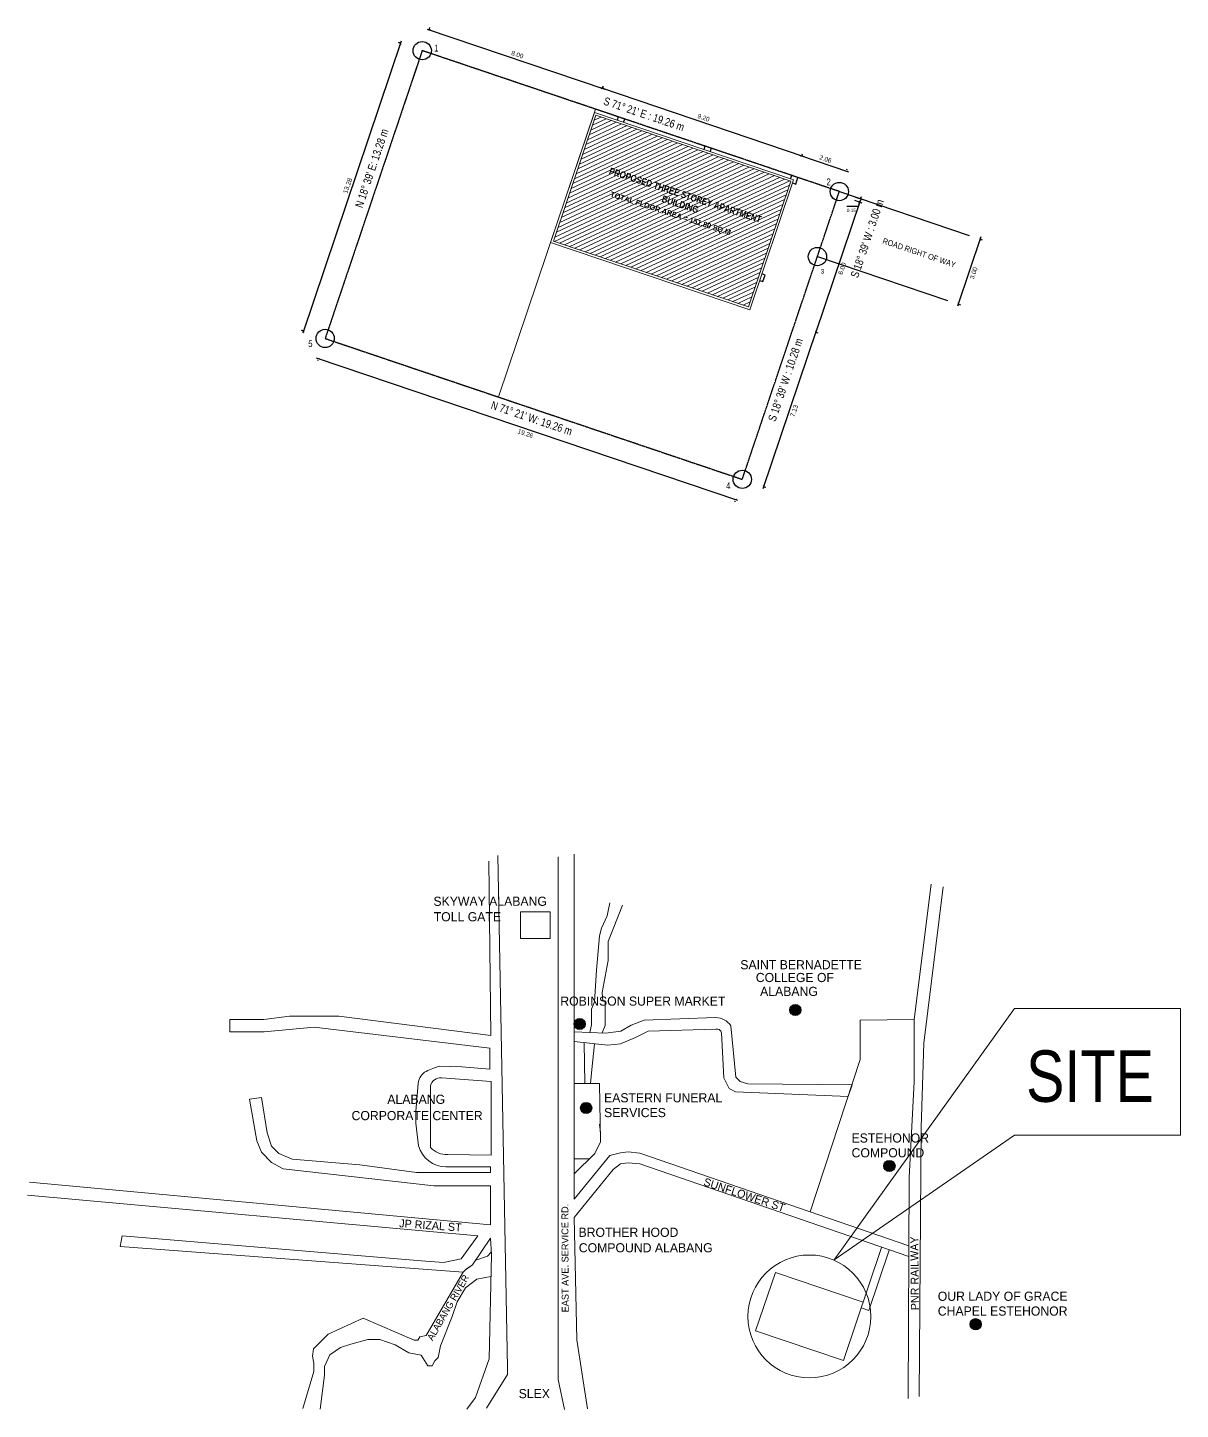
# Model space of a CAD drawing. Header units: millimetres. Extents: x 1634676 to 2610633, y -385676 to -37463.
# Drawn here: x 2464528 to 2514959, y -261292 to -200883 of the extents above; entities that cross this region are included whole.
import ezdxf
from ezdxf.enums import TextEntityAlignment as Align

# ---------------------------------------------------------------- set-up
doc = ezdxf.new("R2010")
doc.units = ezdxf.units.MM
doc.header["$MEASUREMENT"] = 0
doc.linetypes.add('CENTERX2', pattern=[4, 2.5, -0.5, 0.5, -0.5])
doc.layers.get('0').update_dxf_attribs({"lineweight": 15})
doc.layers.get('Defpoints').update_dxf_attribs({"color": 250})
doc.layers.add('.2', color=2, linetype='Continuous', lineweight=20)
doc.layers.add('ST-HATCH_E', color=250, linetype='Continuous', lineweight=9)
for name, color, linetype in [('A-LABELS', 1, 'Continuous'), ('A-Windows', 2, 'Continuous'), ('Dimensions', 2, 'Continuous'), ('property line', 4, 'CENTERX2'), ('TXT', 4, 'Continuous'), ('windoor', 1, 'Continuous')]:
    doc.layers.add(name, color=color, linetype=linetype)
doc.styles.add('AR4-Arial-Chan', font='arial.ttf', dxfattribs={"width": 0.8, "height": 150})
doc.styles.add('specs100', font='GOTHIC.TTF', dxfattribs={"height": 0.21})
doc.styles.get("Standard").update_dxf_attribs({"font": 'GOTHIC.TTF'})
doc.styles.add('txt100-1', font='swisscb.ttf', dxfattribs={"height": 0.35})
doc.dimstyles.new('sam', dxfattribs={"dimtxt": 150, "dimasz": 100, "dimexe": 100, "dimexo": 0.0625, "dimgap": 100, "dimtad": 2, "dimtoh": 1, "dimlfac": 0.001, "dimzin": 0, "dimdsep": 46, "dimtxsty": 'Standard', "dimblk": 'ARCHTICK', "dimcen": 0.09, "dimdle": 100, "dimclrd": 1, "dimclre": 1, "dimclrt": 2, "dimadec": 0, "dimazin": 0, "dimtfac": 1, "dimtofl": 0, "dimtmove": 0, "dimatfit": 3, "dimfxl": 1, "dimtolj": 1, "dimtzin": 0, "dimarcsym": 0})
doc.dimstyles.new('sam 2', dxfattribs={"dimtxt": 200, "dimasz": 100, "dimexe": 100, "dimexo": 250, "dimgap": 100, "dimtad": 2, "dimtoh": 1, "dimlfac": 0.001, "dimzin": 0, "dimdsep": 46, "dimtxsty": 'Standard', "dimblk": 'ARCHTICK', "dimcen": 0.09, "dimdle": 100, "dimclrd": 1, "dimclre": 1, "dimclrt": 2, "dimadec": 0, "dimazin": 0, "dimtfac": 1, "dimtofl": 0, "dimtmove": 0, "dimatfit": 3, "dimfxl": 1, "dimtolj": 1, "dimtzin": 0, "dimarcsym": 0})

# ---------------------------------------------------------------- blocks, each defined once
blk = doc.blocks.new('_ArchTick')
at = {"color": 0, "linetype": 'ByBlock', "const_width": 0.15}
blk.add_lwpolyline([(-0.5, -0.5), (0.5, 0.5)], dxfattribs=at)
blk = doc.blocks.new('*D1869')
at = {"layer": 'Defpoints', "color": 0, "transparency": 16777216}
for p in [(2477305, -215183), (2495495, -221514), (2495553, -221342)]:
    blk.add_point(p, dxfattribs=at)
at = {"layer": 'Dimensions', "color": 1, "lineweight": -2, "transparency": 16777216}
for p, q in [((2477152, -215323), (2495590, -221546)), ((2477225, -215420), (2477215, -215450)), ((2495473, -221579), (2495463, -221609))]:
    blk.add_line(p, q, dxfattribs=at)
at = {"layer": 'Dimensions', "color": 1, "lineweight": -2, "transparency": 16777216, "xscale": 100, "yscale": 100, "zscale": 100}
for p, rotation in [((2477247, -215355), 161.35), ((2495495, -221514), 341.35)]:
    blk.add_blockref('_ArchTick', p, dxfattribs=dict(at, rotation=rotation))
at = {"layer": 'Dimensions', "color": 2, "transparency": 16777216, "insert": (2486306, -218629), "char_height": 200, "attachment_point": 5, "rotation": 341.35}
blk.add_mtext('\\A1;19.26', dxfattribs=at)
blk = doc.blocks.new('*D1870')
at = {"layer": 'Defpoints', "color": 0, "transparency": 16777216}
for p in [(2482031, -201179), (2489679, -203536), (2489611, -203738)]:
    blk.add_point(p, dxfattribs=at)
at = {"layer": 'Dimensions', "color": 1, "lineweight": -2, "transparency": 16777216}
for p, q in [((2482004, -200946), (2489774, -203568)), ((2482111, -200943), (2482131, -200883)), ((2489691, -203501), (2489711, -203442))]:
    blk.add_line(p, q, dxfattribs=at)
at = {"layer": 'Dimensions', "color": 1, "lineweight": -2, "transparency": 16777216, "xscale": 100, "yscale": 100, "zscale": 100}
for p, rotation in [((2482099, -200978), 161.3500000000003), ((2489679, -203536), 341.3500000000004)]:
    blk.add_blockref('_ArchTick', p, dxfattribs=dict(at, rotation=rotation))
at = {"layer": 'Dimensions', "color": 2, "transparency": 16777216, "insert": (2485955, -202063), "char_height": 200, "attachment_point": 5, "rotation": 341.35}
blk.add_mtext('\\A1;8.00', dxfattribs=at)
blk = doc.blocks.new('*D1871')
at = {"layer": 'Defpoints', "color": 0, "transparency": 16777216}
for p in [(2489616, -203724), (2498392, -206492), (2498328, -206680)]:
    blk.add_point(p, dxfattribs=at)
at = {"layer": 'Dimensions', "color": 1, "lineweight": -2, "transparency": 16777216}
for p, q in [((2489585, -203504), (2498486, -206524)), ((2489696, -203487), (2489711, -203442)), ((2498408, -206443), (2498424, -206397))]:
    blk.add_line(p, q, dxfattribs=at)
at = {"layer": 'Dimensions', "color": 1, "lineweight": -2, "transparency": 16777216, "xscale": 100, "yscale": 100, "zscale": 100}
for p, rotation in [((2489679, -203536), 161.2605890233318), ((2498392, -206492), 341.2605890233318)]:
    blk.add_blockref('_ArchTick', p, dxfattribs=dict(at, rotation=rotation))
at = {"layer": 'Dimensions', "color": 2, "transparency": 16777216, "insert": (2494101, -204820), "char_height": 200, "attachment_point": 5, "rotation": 341.26059}
blk.add_mtext('\\A1;9.20', dxfattribs=at)
blk = doc.blocks.new('*D1872')
at = {"layer": 'Defpoints', "color": 0, "transparency": 16777216}
for p in [(2498328, -206680), (2500343, -207151), (2500280, -207338)]:
    blk.add_point(p, dxfattribs=at)
at = {"layer": 'Dimensions', "color": 1, "lineweight": -2, "transparency": 16777216}
for p, q in [((2498297, -206460), (2500438, -207183)), ((2498408, -206443), (2498423, -206397)), ((2500360, -207102), (2500375, -207056))]:
    blk.add_line(p, q, dxfattribs=at)
at = {"layer": 'Dimensions', "color": 1, "lineweight": -2, "transparency": 16777216, "xscale": 100, "yscale": 100, "zscale": 100}
for p, rotation in [((2498391, -206492), 161.3500000002429), ((2500343, -207151), 341.350000000243)]:
    blk.add_blockref('_ArchTick', p, dxfattribs=dict(at, rotation=rotation))
at = {"layer": 'Dimensions', "color": 2, "transparency": 16777216, "insert": (2499433, -206627), "char_height": 200, "attachment_point": 5, "rotation": 341.35}
blk.add_mtext('\\A1;2.06', dxfattribs=at)
blk = doc.blocks.new('*D1873')
at = {"layer": 'Defpoints', "color": 0, "transparency": 16777216}
for p in [(2481081, -201650), (2476598, -214153), (2476834, -214233)]:
    blk.add_point(p, dxfattribs=at)
at = {"layer": 'Dimensions', "color": 1, "lineweight": -2, "transparency": 16777216}
for p, q in [((2480877, -201476), (2476566, -214248)), ((2480844, -201570), (2480750, -201539)), ((2476597, -214153), (2476503, -214121))]:
    blk.add_line(p, q, dxfattribs=at)
at = {"layer": 'Dimensions', "color": 1, "lineweight": -2, "transparency": 16777216, "xscale": 100, "yscale": 100, "zscale": 100}
for p, rotation in [((2480845, -201571), 71.35000000000059), ((2476598, -214153), 251.3500000000006)]:
    blk.add_blockref('_ArchTick', p, dxfattribs=dict(at, rotation=rotation))
at = {"layer": 'Dimensions', "color": 2, "transparency": 16777216, "insert": (2478527, -207796), "char_height": 200, "attachment_point": 5, "rotation": 71.35}
blk.add_mtext('\\A1;13.28', dxfattribs=at)
blk = doc.blocks.new('*D1874')
at = {"layer": 'Defpoints', "color": 0, "transparency": 16777216}
for p in [(2498784, -214116), (2496504, -220872), (2496728, -220947)]:
    blk.add_point(p, dxfattribs=at)
at = {"layer": 'Dimensions', "color": 1, "lineweight": -2, "transparency": 16777216}
for p, q in [((2499040, -214097), (2496696, -221042)), ((2499021, -214196), (2499103, -214224)), ((2496741, -220952), (2496823, -220979))]:
    blk.add_line(p, q, dxfattribs=at)
at = {"layer": 'Dimensions', "color": 1, "lineweight": -2, "transparency": 16777216, "xscale": 100, "yscale": 100, "zscale": 100}
for p, rotation in [((2499008, -214192), 71.34999999999843), ((2496728, -220947), 251.3499999999984)]:
    blk.add_blockref('_ArchTick', p, dxfattribs=dict(at, rotation=rotation))
at = {"layer": 'Dimensions', "color": 2, "transparency": 16777216, "insert": (2498063, -217635), "char_height": 200, "attachment_point": 5, "rotation": 71.35}
blk.add_mtext('\\A1;7.13', dxfattribs=at)
blk = doc.blocks.new('*D1875')
at = {"layer": 'Defpoints', "color": 0, "transparency": 16777216}
for p in [(2500703, -208431), (2498784, -214116), (2499008, -214192)]:
    blk.add_point(p, dxfattribs=at)
at = {"layer": 'Dimensions', "color": 1, "lineweight": -2, "transparency": 16777216}
for p, q in [((2500959, -208412), (2498976, -214286)), ((2500939, -208511), (2501022, -208539)), ((2499021, -214196), (2499103, -214224))]:
    blk.add_line(p, q, dxfattribs=at)
at = {"layer": 'Dimensions', "color": 1, "lineweight": -2, "transparency": 16777216, "xscale": 100, "yscale": 100, "zscale": 100}
for p, rotation in [((2500927, -208507), 71.35000000000356), ((2499008, -214192), 251.3500000000035)]:
    blk.add_blockref('_ArchTick', p, dxfattribs=dict(at, rotation=rotation))
at = {"layer": 'Dimensions', "color": 2, "transparency": 16777216, "insert": (2500162, -211415), "char_height": 200, "attachment_point": 5, "rotation": 71.35}
blk.add_mtext('\\A1;6.00', dxfattribs=at)
blk = doc.blocks.new('*D1876')
at = {"layer": 'Defpoints', "color": 0, "transparency": 16777216}
for p in [(2500751, -208289), (2500703, -208431), (2500927, -208507)]:
    blk.add_point(p, dxfattribs=at)
at = {"layer": 'Dimensions', "color": 1, "lineweight": -2, "transparency": 16777216}
for p, q in [((2500751, -208289), (2501070, -208397)), ((2500975, -208365), (2501007, -208270)), ((2500863, -208696), (2500374, -208696)), ((2500703, -208431), (2501022, -208539)), ((2500927, -208507), (2500863, -208696))]:
    blk.add_line(p, q, dxfattribs=at)
at = {"layer": 'Dimensions', "color": 1, "lineweight": -2, "transparency": 16777216, "xscale": 100, "yscale": 100, "zscale": 100}
for p, rotation in [((2500975, -208365), 251.3499999999938), ((2500927, -208507), 71.34999999999378)]:
    blk.add_blockref('_ArchTick', p, dxfattribs=dict(at, rotation=rotation))
at = {"layer": 'Dimensions', "color": 2, "transparency": 16777216, "insert": (2500568, -208875), "char_height": 150, "attachment_point": 5}
blk.add_mtext('\\A1;0.15', dxfattribs=at)
blk = doc.blocks.new('*D1877')
at = {"layer": 'Defpoints', "color": 0, "transparency": 16777216}
for p in [(2505962, -210048), (2505002, -212890), (2505238, -212970)]:
    blk.add_point(p, dxfattribs=at)
at = {"layer": 'Dimensions', "color": 1, "lineweight": -2, "transparency": 16777216}
for p, q in [((2506230, -210033), (2505206, -213065)), ((2506199, -210128), (2506292, -210159)), ((2505239, -212970), (2505333, -213002))]:
    blk.add_line(p, q, dxfattribs=at)
at = {"layer": 'Dimensions', "color": 1, "lineweight": -2, "transparency": 16777216, "xscale": 100, "yscale": 100, "zscale": 100}
for p, rotation in [((2506198, -210127), 71.34999999999917), ((2505238, -212970), 251.3499999999991)]:
    blk.add_blockref('_ArchTick', p, dxfattribs=dict(at, rotation=rotation))
at = {"layer": 'Dimensions', "color": 2, "transparency": 16777216, "insert": (2505912, -211614), "char_height": 200, "attachment_point": 5, "rotation": 71.35}
blk.add_mtext('\\A1;3.00', dxfattribs=at)

msp = doc.modelspace()

# ---------------------------------------------------------------- hatches: boundary and pattern name
at = {"layer": 'ST-HATCH_E', "linetype": 'Continuous', "ltscale": 3}
h = msp.add_hatch(dxfattribs=at)
h.set_pattern_fill('ANSI31', color=256, scale=1300, angle=340)
h.paths.add_polyline_path([(2497913.443, -207595.216), (2489386.036, -204717.14), (2487531.276, -210212.58), (2496058.683, -213090.657)])
h.paths.add_polyline_path([(2492185.001, -208563.405), (2493829.406, -209096.009), (2493974.547, -208647.889), (2492330.142, -208115.284)], flags=24)
h.paths.add_polyline_path([(2490234.674, -207461.595), (2496219.803, -209400.113), (2496365.124, -208951.437), (2490379.995, -207012.919)], flags=24)
h.paths.add_polyline_path([(2490398.935, -208488.405), (2494790.759, -209910.868), (2494912.54, -209534.871), (2490520.717, -208112.408)], flags=24)
at = {"layer": 'windoor'}
h = msp.add_hatch(color=256, dxfattribs=at)
h.dxf.hatch_style = 1
h.paths.add_polyline_path([(2497872.93, -243829.83, 1), (2498359.959, -243829.83, 1)])
h = msp.add_hatch(color=256, dxfattribs=at)
h.dxf.hatch_style = 1
h.paths.add_polyline_path([(2488434.43, -244441.83, 1), (2488921.459, -244441.83, 1)])
h = msp.add_hatch(color=256, dxfattribs=at)
h.dxf.hatch_style = 1
h.paths.add_polyline_path([(2488718.384, -248113.518, 1), (2489205.413, -248113.518, 1)])
h = msp.add_hatch(color=256, dxfattribs=at)
h.dxf.hatch_style = 1
h.paths.add_polyline_path([(2501987.93, -250648.83, 1), (2502474.959, -250648.83, 1)])
h = msp.add_hatch(color=256, dxfattribs=at)
h.dxf.hatch_style = 1
h.paths.add_polyline_path([(2505759.43, -257568.83, 1), (2506246.459, -257568.83, 1)])

# ---------------------------------------------------------------- linework, layer by layer
at = {"layer": '.2', "color": 1, "linetype": 'Continuous', "ltscale": 3}
for p, q in [((2484797, -244953), (2484707.5, -237321)), ((2473378.5, -244790.5), (2473378.5, -244254.5)), ((2473378.5, -244254.5), (2474867.5, -244254.5)), ((2474867.5, -244254.5), (2475990.5, -244096.5)), ((2477062, -244581.5), (2474881, -244790.5)), ((2475990.5, -244096.5), (2478144, -244096.5)), ((2484748.5, -245504.5), (2477062, -244581.5)), ((2478144, -244096.5), (2484797, -244953)), ((2490927, -244498), (2490476.5, -244755.5)), ((2491506, -244278), (2490927, -244498)), ((2494624.5, -244165), (2491506, -244278)), ((2495504.5, -246774), (2495291.5, -244522.5)), ((2474881, -244790.5), (2473378.5, -244790.5)), ((2489811, -244839), (2488439, -244790.5)), ((2488439, -245215), (2489910, -245368.5)), ((2490476.5, -244755.5), (2489811, -244839)), ((2490460, -245314), (2491121.5, -245038.5)), ((2491121.5, -245038.5), (2491669, -244763)), ((2491669, -244763), (2494632, -244669)), ((2494885, -244830.5), (2494983.5, -246799.5)), ((2484748.5, -246425.5), (2484748.5, -245504.5)), ((2489910, -245368.5), (2490460, -245314)), ((2483523.5, -246310.5), (2484748.5, -246425.5)), ((2484813, -246956.5), (2482631.5, -246797.5)), ((2484813, -250172.5), (2484813, -246956.5)), ((2494983.5, -246799.5), (2495222, -247263)), ((2495694.5, -246964), (2495504.5, -246774)), ((2496040.5, -247066), (2495694.5, -246964)), ((2500593.469, -247096.372), (2496040.5, -247066)), ((2482152.5, -247144.5), (2482152.5, -249839.5)), ((2495222, -247263), (2495501, -247405.5)), ((2495501, -247405.5), (2500423.22, -247615.053)), ((2500423.22, -247615.053), (2500593.469, -247096.372)), ((2482905.5, -250148), (2484813, -250172.5)), ((2488439, -252896.5), (2488550.5, -258257.5)), ((2501884.496, -254211.066), (2500215.211, -259156.962)), ((2501333.388, -256969.685), (2502225.592, -254326.189)), ((2496377.878, -257861.827), (2497241.301, -255303.605)), ((2501078.634, -256598.74), (2497241.301, -255303.605)), ((2500992.292, -256854.562), (2501333.388, -256969.685)), ((2500215.211, -259156.962), (2496377.878, -257861.827)), ((2488550.5, -258257.5), (2489018, -261271.5))]:
    msp.add_line(p, q, dxfattribs=at)
for points in [[(2485097, -237079.5), (2485520, -259480), (2485520, -259771), (2484599.5, -261239)], [(2488015, -261292), (2487739.5, -259985.5), (2487739.5, -237140)], [(2488439, -252099.731), (2488439, -237020.5)], [(2503044, -260812.5), (2503097.5, -251153.5), (2503308.5, -246970), (2503308.5, -244249.5), (2504061, -238336)], [(2503531.5, -260735.5), (2503619, -248975), (2503734, -245277.5), (2504581.5, -238451.5)], [(2489125, -244814.75), (2489195, -244486), (2489195, -243792.5), (2489323, -243472), (2489413.5, -242093.5), (2489551, -240596), (2489638, -240251.5), (2489888.5, -239709), (2490005.5, -239151.5)], [(2490546, -239242), (2489927.5, -240832.5), (2489927.5, -241670), (2489659, -243060), (2489686, -243434.5), (2489791.5, -243434.5), (2489791.5, -244508), (2489656.761, -244833.548)], [(2498768.486, -252656.369), (2500953.5, -245999.5), (2500953.5, -244283.5), (2503308.5, -244249.5)], [(2488911.5, -247042.5), (2488879.082, -245260.923)], [(2489150, -247042.5), (2489209.5, -246432), (2489326.827, -245307.645)], [(2489335.75, -250101.25), (2489585, -249601), (2489543, -247042.5), (2488439, -247042.5)], [(2464614.5, -251362), (2484783.5, -253224), (2484783.5, -251522.5), (2482303, -251522.5), (2475709.5, -250769.5), (2475197, -250492), (2474759.5, -250054.5), (2474557, -249555.5), (2474233.5, -247732), (2474761.5, -247650.5), (2475009, -249201.5), (2475201, -249786), (2475525.5, -250110.5), (2476099, -250355.5), (2479064, -250606.5), (2481544, -250939.5), (2484777.5, -250939.5), (2484777.5, -250692), (2482819, -250692)], [(2489585, -249601), (2489585, -249182), (2489539.5, -248818.5)], [(2488439, -252099.731), (2489999.125, -250190.625), (2490463, -250082.5), (2490804, -250039), (2491311.5, -250088.5), (2503078.333, -254140.496)], [(2488439, -250998), (2489335.75, -250101.25)], [(2488439, -250336), (2489104.5, -250332.5)], [(2488439, -252896.5), (2490144.5, -250809.5), (2490463, -250556), (2490804, -250512.5), (2491311.5, -250562), (2503078.333, -254613.996)], [(2483750, -261284.5), (2484117.5, -260768.5), (2484725.5, -259086), (2484819.5, -254534), (2484780, -253810), (2483994.5, -254978), (2483690, -255187), (2483586.75, -255290.25), (2468580.5, -254164.5), (2468671, -253702.5), (2481767, -254799.5), (2482725, -254871), (2483494.5, -254718), (2484228, -253710.5), (2464528.5, -251923)], [(2484813.457, -254423.23), (2484644.093, -254592.593), (2484135.821, -254767.862)], [(2483994.5, -254978), (2483716.066, -255169.109), (2483586.75, -255290.25), (2481959.5, -258069.5), (2481684.5, -258116.5), (2481593.5, -258268.5), (2481446, -258268.5), (2479209, -257311.5), (2477676.5, -258002), (2477036.75, -258641.75), (2476993.5, -258965), (2477052.5, -259279), (2477052.5, -259635), (2476562.5, -261260)], [(2477333.5, -261281), (2477520.5, -259798), (2477520.5, -259417), (2477742.5, -258908.5), (2478216, -258589), (2478674, -258434.5), (2479417, -258237.5), (2479941.5, -258237.5), (2480612, -258463.5), (2481202, -258820), (2481739.5, -258922), (2482031, -259383.5), (2482225, -259383.5), (2482345, -259175), (2482494.5, -259025.5), (2482597, -258508), (2483104.5, -257232.5), (2483326, -256589.5), (2483680.5, -255979), (2484176, -255597), (2484799.806, -255487.672)]]:
    msp.add_lwpolyline(points, dxfattribs=at)
for points in [[(2486084, -239546), (2487386.5, -239546), (2487386.5, -240711.5), (2486084, -240711.5)], [(2507705.67, -249299.604), (2514958.77, -249299.604), (2514958.77, -243772.704), (2507705.67, -243772.704), (2499817.273, -254753.53)]]:
    msp.add_lwpolyline(points, close=True, dxfattribs=at)
msp.add_lwpolyline([(2481632, -249771), (2481514, -248779), (2481514, -248273.5), (2481617.5, -247035, -0.259931153), (2481967.5, -246514.5, -0.04837781), (2482562, -246281.5), (2483523.5, -246310.5)], format="xyb", dxfattribs=at)
msp.add_circle((2498728.256, -257230.284), 2686.5, dxfattribs=at)
for centre, radius, start, end in [((2494632.615, -244950.832), 785.874, 33.02733717, 90.5916476), ((2494680.321, -244872.223), 208.889, 354.20610871, 103.37496514), ((2482593.324, -247248.909), 453.02, 85.16597278, 166.67511689), ((2482846.859, -249430.683), 1261.625, 195.64910364, 268.73471949), ((2482852.483, -249204.179), 945.309, 222.22762428, 273.215085)]:
    msp.add_arc(centre, radius, start, end, dxfattribs=at)
at = {"color": 252, "true_color": 0x939598}
msp.add_lwpolyline([(2481791.316, -201889.999), (2489371.234, -204448.289), (2485124.472, -217030.952), (2477544.554, -214472.662)], close=True, dxfattribs=at)
for points in [[(2489323.266, -204590.412), (2498040.171, -207532.446), (2496121.453, -213217.384), (2487404.548, -210275.351)], [(2489386.036, -204717.14), (2497913.443, -207595.216), (2496058.683, -213090.657), (2487531.276, -210212.58)]]:
    msp.add_lwpolyline(points, close=True)
at = {"layer": 'A-Windows', "color": 0}
for points in [[(2490602.377, -205022.124), (2490650.345, -204880), (2490366.098, -204784.064), (2490318.13, -204926.188)], [(2494392.336, -206301.269), (2494440.304, -206159.145), (2494156.057, -206063.21), (2494108.089, -206205.333)], [(2497992.203, -207674.57), (2498134.326, -207722.537), (2498230.262, -207438.291), (2497946.015, -207342.355), (2497898.047, -207484.478)], [(2496553.165, -211938.273), (2496695.288, -211986.241), (2496791.224, -211701.994), (2496649.101, -211654.026)]]:
    msp.add_lwpolyline(points, dxfattribs=at)
at = {"layer": 'Dimensions', "color": 4}
for p, q in [((2500039.968, -208049.082), (2505724.906, -209967.8)), ((2499080.609, -210891.551), (2504765.547, -212810.269))]:
    msp.add_line(p, q, dxfattribs=at)
at = {"layer": 'Dimensions', "color": 252, "true_color": 0x939598}
for centre in [(2481791.316, -201889.999), (2500039.968, -208049.082), (2499080.609, -210891.551), (2477544.554, -214472.662), (2495793.206, -220631.746)]:
    msp.add_circle(centre, 400, dxfattribs=at)
at = {"layer": 'property line'}
msp.add_lwpolyline([(2481791.316, -201889.999), (2477544.554, -214472.662), (2495793.206, -220631.746), (2500039.968, -208049.082)], close=True, dxfattribs=at)
at = {"layer": 'windoor'}
for centre in [(2498116.445, -243829.83), (2488677.945, -244441.83), (2488961.898, -248113.518), (2502231.445, -250648.83), (2506002.945, -257568.83)]:
    msp.add_circle(centre, 243.515, dxfattribs=at)

# ---------------------------------------------------------------- texts
at = {"layer": 'A-LABELS', "attachment_point": 2, "style": 'AR4-Arial-Chan'}
for s, insert, char_height, width in [('1', (2482409.436, -201629.082), 300, 5.820766091346741e-11), ('2', (2499570.5, -207478.264), 300, 5.820766091346741e-11), ('3', (2499300.5, -211438.264), 200, 5.820766091346741e-11), ('5', (2476900.5, -214548.264), 300, 5.820766091346741e-11), ('4', (2495180.5, -220758.264), 300, 5.820766091346741e-11), ('SITE', (2511002.616, -245597.657), 2250, 5.238689482212067e-11)]:
    msp.add_mtext(s, dxfattribs=dict(at, insert=insert, char_height=char_height, width=width))
at = {"layer": 'A-LABELS', "width": 5.820766091346741e-11, "attachment_point": 2, "style": 'AR4-Arial-Chan'}
for s, insert, char_height, rotation in [("S 71° 21' E : 19.26 m", (2491551.502, -204496.469), 350, 341.35), ("N 18° 39' E: 13.28 m", (2479418.155, -206975.725), 350, 71.35), ("S 18° 39' W : 3.00 m", (2501094.509, -210044.472), 350, 71.35), ('ROAD RIGHT OF WAY', (2503574.311, -210608.752), 250, 341.35), ("S 18° 39' W : 10.28 m", (2497516.567, -216221.713), 350, 71.35), ("N 71° 21' W: 19.26 m", (2486635.658, -217793.445), 350, 341.35)]:
    msp.add_mtext(s, dxfattribs=dict(at, insert=insert, char_height=char_height, rotation=rotation))
at = {"layer": 'TXT', "style": 'txt100-1'}
for s, height, p in [('PROPOSED THREE STOREY APARTMENT', 300, (2493299.899, -208206.516)), ('TOTAL FLOOR AREA = 151.80 SQ.M', 233.33333, (2492658.656, -209002.629)), ('BUILDING', 300, (2493079.834, -208605.461))]:
    msp.add_text(s, height=height, rotation=342.05343092, dxfattribs=at).set_placement(p, align=Align.MIDDLE_CENTER)
at = {"layer": 'windoor', "style": 'specs100'}
for s, p in [('SKYWAY ALABANG', (2482282.307, -239077.697)), ('TOLL GATE', (2482295.089, -239754.596)), ('SAINT BERNADETTE', (2495706.807, -241852.197)), ('COLLEGE OF', (2496384.807, -242411.197)), ('ALABANG', (2496572.807, -243018.197)), ('ROBINSON SUPER MARKET', (2487831.807, -243443.197)), ('ALABANG', (2480265.307, -247735.197)), ('EASTERN FUNERAL ', (2489746.011, -247668.635)), ('CORPORATE CENTER', (2478700.307, -248448.197)), ('SERVICES', (2489746.011, -248315.635)), ('ESTEHONOR ', (2500574.057, -249426.947)), ('COMPOUND', (2500574.057, -250073.947)), ('BROTHER HOOD', (2488628.807, -253550.197)), ('COMPOUND ALABANG', (2488641.589, -254227.096)), ('OUR LADY OF GRACE', (2504345.557, -256346.947)), ('CHAPEL ESTEHONOR', (2504345.557, -256993.947)), ('SLEX', (2486010.807, -260602.197))]:
    msp.add_text(s, height=400, dxfattribs=at).set_placement(p, align=Align.MIDDLE_LEFT)
for s, height, rotation, p in [('SUNFLOWER ST', 350, 341.65180884, (2494121.897, -251324.831)), ('EAST AVE. SERVICE RD. ', 300, 90.20351144, (2488047.979, -257051.485)), ('JP RIZAL ST', 350, 355.98617957, (2480789.241, -253153.408)), ('PNR RAILWAY', 350, 90.57364163, (2503347.211, -256956.547)), ('ALABANG RIVER', 300, 60.0277861, (2482114.697, -258241.315))]:
    msp.add_text(s, height=height, rotation=rotation, dxfattribs=at).set_placement(p, align=Align.MIDDLE_LEFT)

# ---------------------------------------------------------------- dimensions: what is measured, and where the dimension line sits
at = {"layer": 'Dimensions', "color": 252, "true_color": 0x939598}
for p1, p2, distance, dimstyle, picture, middle in [((2482031.156, -201179.381), (2489611.073, -203737.672), 212.501, 'sam 2', '*D1870', (2485954.635, -202062.92)), ((2481080.699, -201650.159), (2476833.937, -214232.822), -248.805, 'sam 2', '*D1873', (2478527.313, -207796.36)), ((2489615.664, -203724.069), (2498327.979, -206679.705), 198.216, 'sam 2', '*D1871', (2494101.37, -204820.017)), ((2498327.979, -206679.705), (2500279.807, -207338.465), 198.216, 'sam 2', '*D1872', (2499432.846, -206627.014)), ((2500750.585, -208288.922), (2500702.617, -208431.045), 236.872, 'sam', '*D1876', (2500568.481, -208875.065)), ((2500702.617, -208431.045), (2498783.899, -214115.984), 236.872, 'sam 2', '*D1875', (2500161.957, -211414.829)), ((2505961.778, -210047.747), (2505002.42, -212890.216), 248.959, 'sam 2', '*D1877', (2505912.249, -211614.161)), ((2498783.899, -214115.984), (2496503.823, -220871.585), 236.872, 'sam 2', '*D1874', (2498062.56, -217635.099)), ((2477304.715, -215183.279), (2495553.366, -221342.363), -181.202, 'sam 2', '*D1869', (2486305.528, -218628.773))]:
    dim = msp.add_aligned_dim(p1=p1, p2=p2, distance=distance, dimstyle=dimstyle, dxfattribs=at)
    dim.commit()
    dim.dimension.update_dxf_attribs({"geometry": picture, "text_midpoint": middle})

doc.saveas('drawing.dxf')
